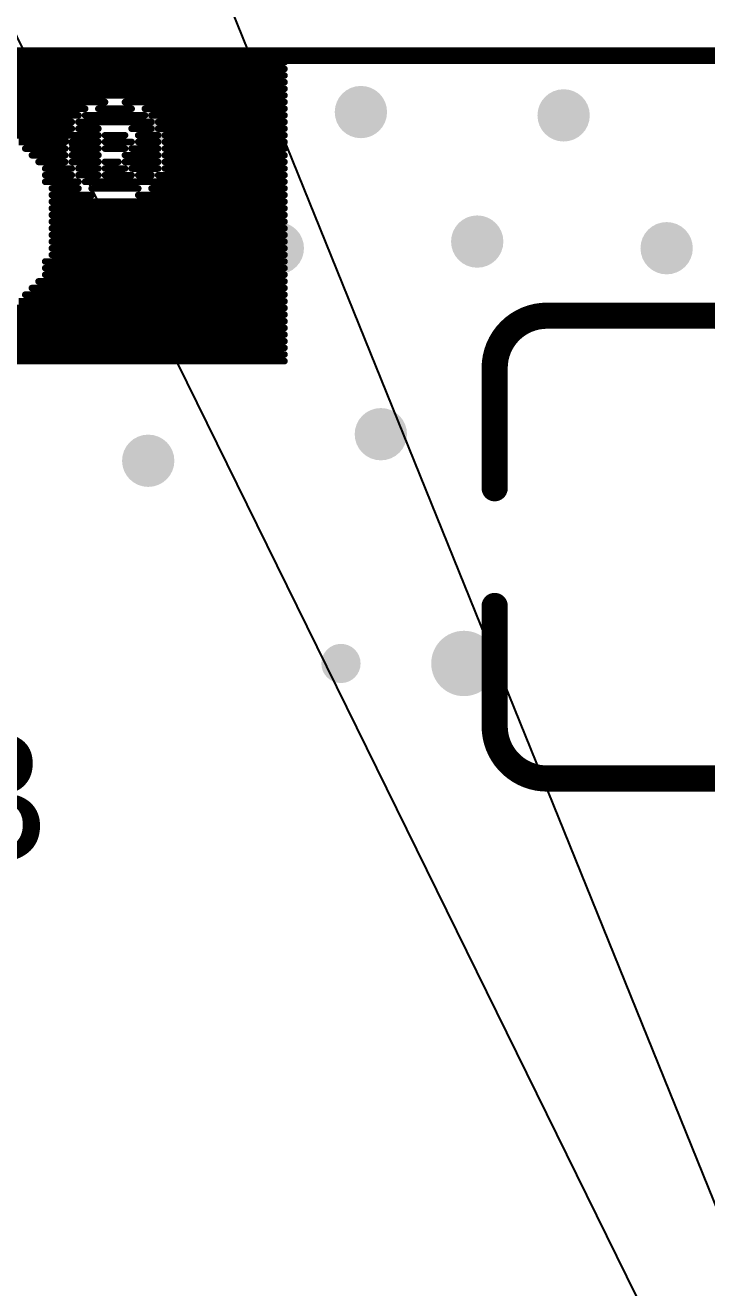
# Model space of a CAD drawing. Header units: millimetres. Extents: x 48.2 to 146, y 29.9 to 110.2.
# Drawn here: x 90.6 to 95.81, y 84.78 to 94.44 of the extents above; entities that cross this region are included whole.
import ezdxf

# ---------------------------------------------------------------- set-up
doc = ezdxf.new("R2010")
doc.units = ezdxf.units.MM
for name, color, linetype in [('KeepOutLayer', 6, 'Continuous'), ('TopOverlay', 2, 'Continuous'), ('ViaHoleLayer', 16, 'Continuous')]:
    doc.layers.add(name, color=color, linetype=linetype)
doc.styles.add('Arial', font='arial.ttf', dxfattribs={"height": 0.2})
doc.dimstyles.new('ISO-25', dxfattribs={"dimtxt": 2.5, "dimasz": 2.5, "dimexe": 1.25, "dimexo": 0.625, "dimtad": 1, "dimtxsty": 'Standard', "dimcen": 2.5, "dimclrd": 3, "dimclre": 3, "dimclrt": 3, "dimadec": 0, "dimazin": 0, "dimtfac": 1, "dimtmove": 0, "dimatfit": 3, "dimfxl": 1, "dimarcsym": 0})

# ---------------------------------------------------------------- blocks, each defined once
blk = doc.blocks.new('LC_0805_C_71')
at = {"layer": 'TopOverlay', "const_width": 0.2}
for points in [[(-1.77, 0.635, -0.414214), (-1.37, 1.035)], [(1.37, 1.035, -0.414213), (1.77, 0.635)], [(-1.37, -1.035, -0.414213), (-1.77, -0.635)], [(1.77, -0.635, -0.414214), (1.37, -1.035)]]:
    blk.add_lwpolyline(points, format="xyb", dxfattribs=at)
for points in [[(-1.37, 1.035), (-0.45, 1.035)], [(0.45, 1.035), (1.37, 1.035)], [(-1.77, 0.635), (-1.77, -0.635)], [(1.77, 0.635), (1.77, -0.635)], [(-1.37, -1.035), (-0.45, -1.035)], [(0.45, -1.035), (1.37, -1.035)]]:
    blk.add_lwpolyline(points, dxfattribs=at)
at = {"layer": 'TopOverlay', "const_width": 0.1}
for points in [[(-1.42, 1.035, 1), (-1.32, 1.035, 1)], [(-1.42, 1.035, 1), (-1.32, 1.035, 1)], [(-0.5, 1.035, 1), (-0.4, 1.035, 1)], [(0.4, 1.035, 1), (0.5, 1.035, 1)], [(1.32, 1.035, 1), (1.42, 1.035, 1)], [(1.32, 1.035, 1), (1.42, 1.035, 1)], [(-1.82, 0.635, 1), (-1.72, 0.635, 1)], [(-1.82, 0.635, 1), (-1.72, 0.635, 1)], [(1.72, 0.635, 1), (1.82, 0.635, 1)], [(1.72, 0.635, 1), (1.82, 0.635, 1)], [(-1.82, -0.635, 1), (-1.72, -0.635, 1)], [(-1.82, -0.635, 1), (-1.72, -0.635, 1)], [(1.72, -0.635, 1), (1.82, -0.635, 1)], [(1.72, -0.635, 1), (1.82, -0.635, 1)], [(-1.42, -1.035, 1), (-1.32, -1.035, 1)], [(-1.42, -1.035, 1), (-1.32, -1.035, 1)], [(-0.5, -1.035, 1), (-0.4, -1.035, 1)], [(0.4, -1.035, 1), (0.5, -1.035, 1)], [(1.32, -1.035, 1), (1.42, -1.035, 1)], [(1.32, -1.035, 1), (1.42, -1.035, 1)]]:
    blk.add_lwpolyline(points, format="xyb", close=True, dxfattribs=at)
blk = doc.blocks.new('*D111')
at = {"color": 3, "lineweight": -2}
for p, q in [((48.2403, 104.4388), (74.7354, 89.2255)), ((100.2661, 74.5659), (76.9034, 87.9806))]:
    blk.add_line(p, q, dxfattribs=at)
at = {"color": 3}
blk.add_solid([(74.9429, 89.5868), (74.528, 88.8641), (76.9034, 87.9806)], dxfattribs=at)
at = {"layer": 'Defpoints', "color": 0}
for p in [(76.9034, 87.9806), (100.2661, 74.5659)]:
    blk.add_point(p, dxfattribs=at)
at = {"color": 3, "insert": (55.4205, 102.7184), "char_height": 2.5, "attachment_point": 5, "rotation": 330.13582}
blk.add_mtext('R26,94', dxfattribs=at)
blk = doc.blocks.new('*D116')
at = {"color": 3, "lineweight": -2}
for p, q in [((100.0317, 75.1454), (86.2804, 109.1467)), ((84.4315, 107.0505), (70.3093, 101.339)), ((81.2743, 67.5592), (67.523, 101.5605))]:
    blk.add_line(p, q, dxfattribs=at)
at = {"color": 3}
for points in [[(84.2753, 107.4368), (84.5877, 106.6642), (86.7491, 107.9878)], [(70.1531, 101.7253), (70.4655, 100.9528), (67.9917, 100.4017)]]:
    blk.add_solid(points, dxfattribs=at)
at = {"layer": 'Defpoints', "color": 0}
for p in [(67.9917, 100.4017), (100.2661, 74.5659), (81.5086, 66.9798)]:
    blk.add_point(p, dxfattribs=at)
at = {"color": 3, "insert": (76.5893, 106.1261), "char_height": 2.5, "attachment_point": 5, "rotation": 22.02007}
blk.add_mtext('20,23', dxfattribs=at)
blk = doc.blocks.new('*D117')
at = {"color": 3, "lineweight": -2}
for p, q in [((115.1765, 82.5931), (101.7855, 109.8303)), ((89.3942, 102.3453), (100.0935, 107.6055)), ((99.9903, 75.1268), (86.5992, 102.364))]:
    blk.add_line(p, q, dxfattribs=at)
at = {"color": 3}
for points in [[(99.9096, 107.9795), (100.2773, 107.2316), (102.337, 108.7085)], [(89.2104, 102.7192), (89.5781, 101.9714), (87.1507, 101.2423)]]:
    blk.add_solid(points, dxfattribs=at)
at = {"layer": 'Defpoints', "color": 0}
for p in [(102.337, 108.7085), (115.4523, 82.0322), (100.2661, 74.5659)]:
    blk.add_point(p, dxfattribs=at)
at = {"color": 3, "insert": (93.8247, 106.845), "char_height": 2.5, "attachment_point": 5, "rotation": 26.18088}
blk.add_mtext('16,92', dxfattribs=at)

msp = doc.modelspace()

# ---------------------------------------------------------------- hatches: boundary and pattern name
at = {"layer": 'ViaHoleLayer'}
h = msp.add_hatch(color=16, dxfattribs=at)
edge = h.paths.add_edge_path()
edge.add_arc((93.1672, 93.7768), 0.2, 0, 360)
h = msp.add_hatch(color=16, dxfattribs=at)
edge = h.paths.add_edge_path()
edge.add_arc((91.694, 93.7514), 0.2, 0, 360)
h = msp.add_hatch(color=16, dxfattribs=at)
edge = h.paths.add_edge_path()
edge.add_arc((94.7166, 93.7514), 0.2, 0, 360)
h = msp.add_hatch(color=16, dxfattribs=at)
edge = h.paths.add_edge_path()
edge.add_arc((91.1098, 92.7354), 0.2, 0, 360)
h = msp.add_hatch(color=16, dxfattribs=at)
edge = h.paths.add_edge_path()
edge.add_arc((92.5322, 92.7354), 0.2, 0, 360)
h = msp.add_hatch(color=16, dxfattribs=at)
edge = h.paths.add_edge_path()
edge.add_arc((94.0562, 92.7862), 0.2, 0, 360)
h = msp.add_hatch(color=16, dxfattribs=at)
edge = h.paths.add_edge_path()
edge.add_arc((95.504, 92.7354), 0.2, 0, 360)
h = msp.add_hatch(color=16, dxfattribs=at)
edge = h.paths.add_edge_path()
edge.add_arc((93.3196, 91.313), 0.2, 0, 360)
h = msp.add_hatch(color=16, dxfattribs=at)
edge = h.paths.add_edge_path()
edge.add_arc((91.5416, 91.1098), 0.2, 0, 360)
h = msp.add_hatch(color=16, dxfattribs=at)
edge = h.paths.add_edge_path()
edge.add_arc((93.9546, 89.5594), 0.25, 0, 360)
h = msp.add_hatch(color=16, dxfattribs=at)
edge = h.paths.add_edge_path()
edge.add_arc((93.0148, 89.5594), 0.15, 0, 360)

# ---------------------------------------------------------------- linework, layer by layer
at = {"layer": 'KeepOutLayer', "const_width": 0.127}
msp.add_lwpolyline([(127.2061, 74.5659, 1), (73.326, 74.5659, 1)], format="xyb", close=True, dxfattribs=at)
at = {"layer": 'TopOverlay'}
for points, const_width in [([(81.8642, 94.2086), (118.6688, 94.2086)], 0.127), ([(83.0326, 94.1578), (92.583, 94.1578)], 0.0508), ([(83.0326, 94.107), (92.583, 94.107)], 0.0508), ([(83.0326, 94.0562), (92.583, 94.0562)], 0.0508), ([(83.0326, 94.0054), (92.583, 94.0054)], 0.0508), ([(83.0326, 93.9546), (92.583, 93.9546)], 0.0508), ([(83.0326, 93.9038), (92.583, 93.9038)], 0.0508), ([(83.0326, 93.853), (91.2114, 93.853)], 0.0508), ([(91.3638, 93.853), (92.583, 93.853)], 0.0508), ([(83.0326, 93.8022), (91.059, 93.8022)], 0.0508), ([(83.0326, 93.7514), (91.0082, 93.7514)], 0.0508), ([(91.059, 93.7514), (91.5162, 93.7514)], 0.0508), ([(91.1606, 93.8022), (91.4146, 93.8022)], 0.0508), ([(91.5162, 93.8022), (92.583, 93.8022)], 0.0508), ([(91.567, 93.7514), (92.583, 93.7514)], 0.0508), ([(83.0326, 93.7006), (90.9574, 93.7006)], 0.0508), ([(90.297, 93.6498), (90.9574, 93.6498)], 0.0508), ([(91.0082, 93.7006), (91.567, 93.7006)], 0.0508), ([(91.0082, 93.6498), (91.1606, 93.6498)], 0.0508), ([(91.4146, 93.6498), (91.567, 93.6498)], 0.0508), ([(91.6178, 93.7006), (92.583, 93.7006)], 0.0508), ([(91.6178, 93.6498), (92.583, 93.6498)], 0.0508), ([(90.4494, 93.599), (91.1606, 93.599)], 0.0508), ([(90.551, 93.5482), (90.9066, 93.5482)], 0.0508), ([(90.9574, 93.5482), (91.1606, 93.5482)], 0.0508), ([(91.2114, 93.599), (91.3638, 93.599)], 0.0508), ([(91.2114, 93.5482), (91.4146, 93.5482)], 0.0508), ([(91.4654, 93.599), (91.6178, 93.599)], 0.0508), ([(91.4654, 93.5482), (91.6178, 93.5482)], 0.0508), ([(91.6686, 93.599), (92.583, 93.599)], 0.0508), ([(91.6686, 93.5482), (92.583, 93.5482)], 0.0508), ([(90.6018, 93.4974), (90.9066, 93.4974)], 0.0508), ([(90.6526, 93.4466), (90.9066, 93.4466)], 0.0508), ([(90.9574, 93.4974), (91.1606, 93.4974)], 0.0508), ([(90.9574, 93.4466), (91.1606, 93.4466)], 0.0508), ([(91.2114, 93.4974), (91.3638, 93.4974)], 0.0508), ([(91.3638, 93.4466), (91.6178, 93.4466)], 0.0508), ([(91.4146, 93.4974), (91.6178, 93.4974)], 0.0508), ([(91.6686, 93.4974), (92.583, 93.4974)], 0.0508), ([(91.6686, 93.4466), (92.583, 93.4466)], 0.0508), ([(90.7034, 93.3958), (90.9066, 93.3958)], 0.0508), ([(90.9574, 93.3958), (91.1606, 93.3958)], 0.0508), ([(91.2114, 93.3958), (91.313, 93.3958)], 0.0508), ([(91.3638, 93.3958), (91.6178, 93.3958)], 0.0508), ([(91.6686, 93.3958), (92.583, 93.3958)], 0.0508), ([(90.7542, 93.345), (90.9574, 93.345)], 0.0508), ([(90.7542, 93.2942), (90.9574, 93.2942)], 0.0508), ([(91.0082, 93.345), (91.1606, 93.345)], 0.0508), ([(91.0082, 93.2942), (91.1606, 93.2942)], 0.0508), ([(91.2114, 93.345), (91.3638, 93.345)], 0.0508), ([(91.2114, 93.2942), (91.4146, 93.2942)], 0.0508), ([(91.4146, 93.345), (91.6178, 93.345)], 0.0508), ([(91.4654, 93.2942), (91.567, 93.2942)], 0.0508), ([(91.6178, 93.2942), (92.583, 93.2942)], 0.0508), ([(91.6686, 93.345), (92.583, 93.345)], 0.0508), ([(90.7542, 93.2434), (91.0082, 93.2434)], 0.0508), ([(90.805, 93.1926), (91.0082, 93.1926)], 0.0508), ([(91.059, 93.2434), (92.583, 93.2434)], 0.0508), ([(91.1098, 93.1926), (91.4654, 93.1926)], 0.0508), ([(91.567, 93.1926), (92.583, 93.1926)], 0.0508), ([(90.805, 93.1418), (91.1098, 93.1418)], 0.0508), ([(90.805, 93.091), (92.583, 93.091)], 0.0508), ([(91.4654, 93.1418), (92.583, 93.1418)], 0.0508), ([(90.805, 93.0402), (92.583, 93.0402)], 0.0508), ([(90.805, 92.9894), (92.583, 92.9894)], 0.0508), ([(90.805, 92.9386), (92.583, 92.9386)], 0.0508), ([(90.805, 92.8878), (92.583, 92.8878)], 0.0508), ([(90.805, 92.837), (92.583, 92.837)], 0.0508), ([(90.805, 92.7862), (92.583, 92.7862)], 0.0508), ([(90.805, 92.7354), (92.583, 92.7354)], 0.0508), ([(90.805, 92.6846), (92.583, 92.6846)], 0.0508), ([(90.7542, 92.6338), (92.583, 92.6338)], 0.0508), ([(90.7542, 92.583), (92.583, 92.583)], 0.0508), ([(90.7034, 92.4814), (92.583, 92.4814)], 0.0508), ([(90.7542, 92.5322), (92.583, 92.5322)], 0.0508), ([(90.6526, 92.4306), (92.583, 92.4306)], 0.0508), ([(90.551, 92.329), (92.583, 92.329)], 0.0508), ([(90.6018, 92.3798), (92.583, 92.3798)], 0.0508), ([(83.0326, 92.2274), (92.583, 92.2274)], 0.0508), ([(90.5002, 92.2782), (92.583, 92.2782)], 0.0508), ([(83.0326, 92.1766), (92.583, 92.1766)], 0.0508), ([(83.0326, 92.1258), (92.583, 92.1258)], 0.0508), ([(83.0326, 92.075), (92.583, 92.075)], 0.0508), ([(83.0326, 92.0242), (92.583, 92.0242)], 0.0508), ([(83.0326, 91.9734), (92.583, 91.9734)], 0.0508), ([(83.0326, 91.9226), (92.583, 91.9226)], 0.0508), ([(83.0326, 91.8718), (92.583, 91.8718)], 0.0508)]:
    msp.add_lwpolyline(points, dxfattribs=dict(at, const_width=const_width))
at = {"layer": 'TopOverlay', "const_width": 0.0254}
for points in [[(92.5703, 94.1578, 1), (92.5957, 94.1578, 1)], [(92.5703, 94.107, 1), (92.5957, 94.107, 1)], [(92.5703, 94.0562, 1), (92.5957, 94.0562, 1)], [(92.5703, 94.0054, 1), (92.5957, 94.0054, 1)], [(92.5703, 93.9546, 1), (92.5957, 93.9546, 1)], [(91.1987, 93.853, 1), (91.2241, 93.853, 1)], [(91.3511, 93.853, 1), (91.3765, 93.853, 1)], [(92.5703, 93.9038, 1), (92.5957, 93.9038, 1)], [(92.5703, 93.853, 1), (92.5957, 93.853, 1)], [(90.9955, 93.7514, 1), (91.0209, 93.7514, 1)], [(91.0463, 93.8022, 1), (91.0717, 93.8022, 1)], [(91.0463, 93.7514, 1), (91.0717, 93.7514, 1)], [(91.1479, 93.8022, 1), (91.1733, 93.8022, 1)], [(91.4019, 93.8022, 1), (91.4273, 93.8022, 1)], [(91.5035, 93.8022, 1), (91.5289, 93.8022, 1)], [(91.5035, 93.7514, 1), (91.5289, 93.7514, 1)], [(91.5543, 93.7514, 1), (91.5797, 93.7514, 1)], [(92.5703, 93.8022, 1), (92.5957, 93.8022, 1)], [(92.5703, 93.7514, 1), (92.5957, 93.7514, 1)], [(90.9447, 93.7006, 1), (90.9701, 93.7006, 1)], [(90.9447, 93.6498, 1), (90.9701, 93.6498, 1)], [(90.9955, 93.7006, 1), (91.0209, 93.7006, 1)], [(90.9955, 93.6498, 1), (91.0209, 93.6498, 1)], [(91.1479, 93.6498, 1), (91.1733, 93.6498, 1)], [(91.4019, 93.6498, 1), (91.4273, 93.6498, 1)], [(91.5543, 93.7006, 1), (91.5797, 93.7006, 1)], [(91.5543, 93.6498, 1), (91.5797, 93.6498, 1)], [(91.6051, 93.7006, 1), (91.6305, 93.7006, 1)], [(91.6051, 93.6498, 1), (91.6305, 93.6498, 1)], [(92.5703, 93.7006, 1), (92.5957, 93.7006, 1)], [(92.5703, 93.6498, 1), (92.5957, 93.6498, 1)], [(90.8939, 93.5482, 1), (90.9193, 93.5482, 1)], [(90.9447, 93.5482, 1), (90.9701, 93.5482, 1)], [(91.1479, 93.599, 1), (91.1733, 93.599, 1)], [(91.1479, 93.5482, 1), (91.1733, 93.5482, 1)], [(91.1987, 93.599, 1), (91.2241, 93.599, 1)], [(91.1987, 93.5482, 1), (91.2241, 93.5482, 1)], [(91.3511, 93.599, 1), (91.3765, 93.599, 1)], [(91.4019, 93.5482, 1), (91.4273, 93.5482, 1)], [(91.4527, 93.599, 1), (91.4781, 93.599, 1)], [(91.4527, 93.5482, 1), (91.4781, 93.5482, 1)], [(91.6051, 93.599, 1), (91.6305, 93.599, 1)], [(91.6051, 93.5482, 1), (91.6305, 93.5482, 1)], [(91.6559, 93.599, 1), (91.6813, 93.599, 1)], [(91.6559, 93.5482, 1), (91.6813, 93.5482, 1)], [(92.5703, 93.599, 1), (92.5957, 93.599, 1)], [(92.5703, 93.5482, 1), (92.5957, 93.5482, 1)], [(90.5891, 93.4974, 1), (90.6145, 93.4974, 1)], [(90.6399, 93.4466, 1), (90.6653, 93.4466, 1)], [(90.8939, 93.4974, 1), (90.9193, 93.4974, 1)], [(90.8939, 93.4466, 1), (90.9193, 93.4466, 1)], [(90.9447, 93.4974, 1), (90.9701, 93.4974, 1)], [(90.9447, 93.4466, 1), (90.9701, 93.4466, 1)], [(91.1479, 93.4974, 1), (91.1733, 93.4974, 1)], [(91.1479, 93.4466, 1), (91.1733, 93.4466, 1)], [(91.1987, 93.4974, 1), (91.2241, 93.4974, 1)], [(91.3511, 93.4974, 1), (91.3765, 93.4974, 1)], [(91.3511, 93.4466, 1), (91.3765, 93.4466, 1)], [(91.4019, 93.4974, 1), (91.4273, 93.4974, 1)], [(91.6051, 93.4974, 1), (91.6305, 93.4974, 1)], [(91.6051, 93.4466, 1), (91.6305, 93.4466, 1)], [(91.6559, 93.4974, 1), (91.6813, 93.4974, 1)], [(91.6559, 93.4466, 1), (91.6813, 93.4466, 1)], [(92.5703, 93.4974, 1), (92.5957, 93.4974, 1)], [(92.5703, 93.4466, 1), (92.5957, 93.4466, 1)], [(90.6907, 93.3958, 1), (90.7161, 93.3958, 1)], [(90.8939, 93.3958, 1), (90.9193, 93.3958, 1)], [(90.9447, 93.3958, 1), (90.9701, 93.3958, 1)], [(91.1479, 93.3958, 1), (91.1733, 93.3958, 1)], [(91.1987, 93.3958, 1), (91.2241, 93.3958, 1)], [(91.3003, 93.3958, 1), (91.3257, 93.3958, 1)], [(91.3511, 93.3958, 1), (91.3765, 93.3958, 1)], [(91.6051, 93.3958, 1), (91.6305, 93.3958, 1)], [(91.6559, 93.3958, 1), (91.6813, 93.3958, 1)], [(92.5703, 93.3958, 1), (92.5957, 93.3958, 1)], [(90.7415, 93.345, 1), (90.7669, 93.345, 1)], [(90.7415, 93.2942, 1), (90.7669, 93.2942, 1)], [(90.9447, 93.345, 1), (90.9701, 93.345, 1)], [(90.9447, 93.2942, 1), (90.9701, 93.2942, 1)], [(90.9955, 93.345, 1), (91.0209, 93.345, 1)], [(90.9955, 93.2942, 1), (91.0209, 93.2942, 1)], [(91.1479, 93.345, 1), (91.1733, 93.345, 1)], [(91.1479, 93.2942, 1), (91.1733, 93.2942, 1)], [(91.1987, 93.345, 1), (91.2241, 93.345, 1)], [(91.1987, 93.2942, 1), (91.2241, 93.2942, 1)], [(91.3511, 93.345, 1), (91.3765, 93.345, 1)], [(91.4019, 93.345, 1), (91.4273, 93.345, 1)], [(91.4019, 93.2942, 1), (91.4273, 93.2942, 1)], [(91.4527, 93.2942, 1), (91.4781, 93.2942, 1)], [(91.5543, 93.2942, 1), (91.5797, 93.2942, 1)], [(91.6051, 93.345, 1), (91.6305, 93.345, 1)], [(91.6051, 93.2942, 1), (91.6305, 93.2942, 1)], [(91.6559, 93.345, 1), (91.6813, 93.345, 1)], [(92.5703, 93.345, 1), (92.5957, 93.345, 1)], [(92.5703, 93.2942, 1), (92.5957, 93.2942, 1)], [(90.7415, 93.2434, 1), (90.7669, 93.2434, 1)], [(90.7923, 93.1926, 1), (90.8177, 93.1926, 1)], [(90.9955, 93.2434, 1), (91.0209, 93.2434, 1)], [(90.9955, 93.1926, 1), (91.0209, 93.1926, 1)], [(91.0463, 93.2434, 1), (91.0717, 93.2434, 1)], [(91.0971, 93.1926, 1), (91.1225, 93.1926, 1)], [(91.4527, 93.1926, 1), (91.4781, 93.1926, 1)], [(91.5543, 93.1926, 1), (91.5797, 93.1926, 1)], [(92.5703, 93.2434, 1), (92.5957, 93.2434, 1)], [(92.5703, 93.1926, 1), (92.5957, 93.1926, 1)], [(90.7923, 93.1418, 1), (90.8177, 93.1418, 1)], [(90.7923, 93.091, 1), (90.8177, 93.091, 1)], [(91.0971, 93.1418, 1), (91.1225, 93.1418, 1)], [(91.4527, 93.1418, 1), (91.4781, 93.1418, 1)], [(92.5703, 93.1418, 1), (92.5957, 93.1418, 1)], [(92.5703, 93.091, 1), (92.5957, 93.091, 1)], [(90.7923, 93.0402, 1), (90.8177, 93.0402, 1)], [(90.7923, 92.9894, 1), (90.8177, 92.9894, 1)], [(92.5703, 93.0402, 1), (92.5957, 93.0402, 1)], [(92.5703, 92.9894, 1), (92.5957, 92.9894, 1)], [(90.7923, 92.9386, 1), (90.8177, 92.9386, 1)], [(90.7923, 92.8878, 1), (90.8177, 92.8878, 1)], [(92.5703, 92.9386, 1), (92.5957, 92.9386, 1)], [(92.5703, 92.8878, 1), (92.5957, 92.8878, 1)], [(90.7923, 92.837, 1), (90.8177, 92.837, 1)], [(90.7923, 92.7862, 1), (90.8177, 92.7862, 1)], [(92.5703, 92.837, 1), (92.5957, 92.837, 1)], [(92.5703, 92.7862, 1), (92.5957, 92.7862, 1)], [(90.7923, 92.7354, 1), (90.8177, 92.7354, 1)], [(90.7923, 92.6846, 1), (90.8177, 92.6846, 1)], [(92.5703, 92.7354, 1), (92.5957, 92.7354, 1)], [(92.5703, 92.6846, 1), (92.5957, 92.6846, 1)], [(90.7415, 92.6338, 1), (90.7669, 92.6338, 1)], [(90.7415, 92.583, 1), (90.7669, 92.583, 1)], [(92.5703, 92.6338, 1), (92.5957, 92.6338, 1)], [(92.5703, 92.583, 1), (92.5957, 92.583, 1)], [(90.6907, 92.4814, 1), (90.7161, 92.4814, 1)], [(90.7415, 92.5322, 1), (90.7669, 92.5322, 1)], [(92.5703, 92.5322, 1), (92.5957, 92.5322, 1)], [(92.5703, 92.4814, 1), (92.5957, 92.4814, 1)], [(90.6399, 92.4306, 1), (90.6653, 92.4306, 1)], [(92.5703, 92.4306, 1), (92.5957, 92.4306, 1)], [(90.5891, 92.3798, 1), (90.6145, 92.3798, 1)], [(92.5703, 92.3798, 1), (92.5957, 92.3798, 1)], [(92.5703, 92.329, 1), (92.5957, 92.329, 1)], [(92.5703, 92.2782, 1), (92.5957, 92.2782, 1)], [(92.5703, 92.2274, 1), (92.5957, 92.2274, 1)], [(92.5703, 92.1766, 1), (92.5957, 92.1766, 1)], [(92.5703, 92.1258, 1), (92.5957, 92.1258, 1)], [(92.5703, 92.075, 1), (92.5957, 92.075, 1)], [(92.5703, 92.0242, 1), (92.5957, 92.0242, 1)], [(92.5703, 91.9734, 1), (92.5957, 91.9734, 1)], [(92.5703, 91.9226, 1), (92.5957, 91.9226, 1)], [(92.5703, 91.8718, 1), (92.5957, 91.8718, 1)]]:
    msp.add_lwpolyline(points, format="xyb", close=True, dxfattribs=at)

# ---------------------------------------------------------------- block references
at = {"rotation": 90}
msp.add_blockref('LC_0805_C_71', (95.2246, 90.4494), dxfattribs=at)

# ---------------------------------------------------------------- texts
at = {"layer": 'TopOverlay', "style": 'Arial'}
msp.add_text('T_RGB', height=1, rotation=360, dxfattribs=at).set_placement((86.1314, 88.0364))

# ---------------------------------------------------------------- dimensions: what is measured, and where the dimension line sits
for p2, distance, picture, middle in [((115.4523, 82.0322), 29.7261, '*D117', (93.8247, 106.845)), ((81.5086, 66.9798), -36.0518, '*D116', (76.5893, 106.1261))]:
    dim = msp.add_aligned_dim(p1=(100.2661, 74.5659), p2=p2, distance=distance, dimstyle='ISO-25')
    dim.commit()
    dim.dimension.update_dxf_attribs({"geometry": picture, "text_midpoint": middle})
dim = msp.add_radius_dim(center=(100.2661, 74.5659), mpoint=(76.9034, 87.9806), dimstyle='ISO-25')
dim.commit()
dim.dimension.update_dxf_attribs({"geometry": '*D111', "text_midpoint": (54.3831, 100.9117), "dimtype": 164})

doc.saveas('drawing.dxf')
